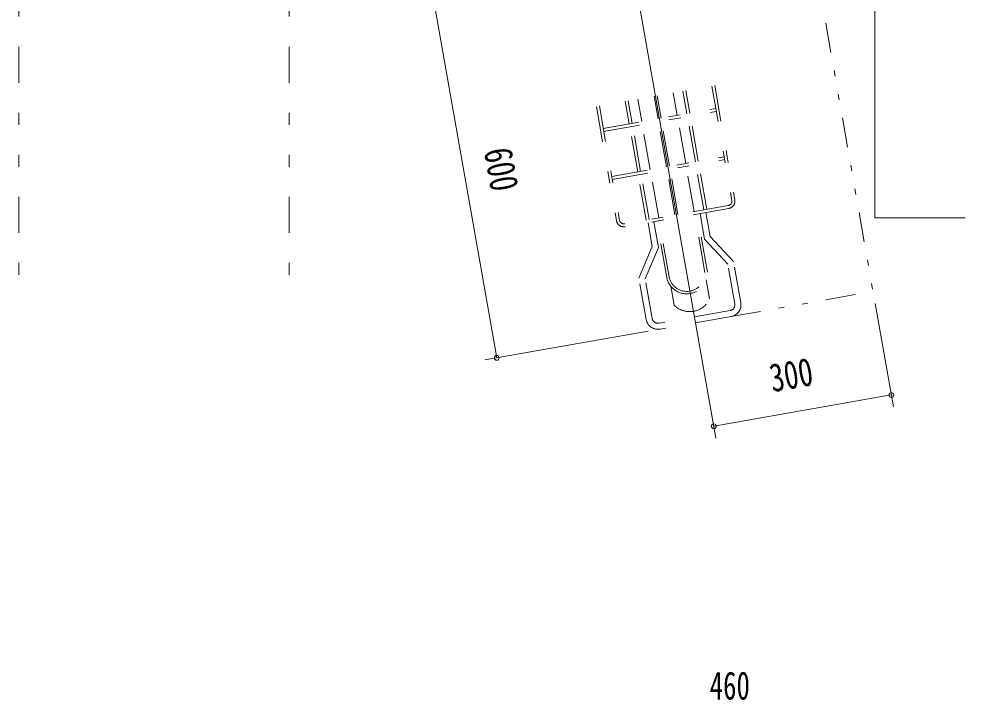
# Model space of a CAD drawing. Units: millimetres, scale not verified. Extents: x -5740 to 5740, y -4020 to 4020.
# Drawn here: x -1262 to 313, y -56 to 1078 of the extents above; entities that cross this region are included whole.
import ezdxf
from ezdxf.enums import TextEntityAlignment as Align

# ---------------------------------------------------------------- set-up
doc = ezdxf.new("R2010")
doc.units = ezdxf.units.MM
doc.header["$LTSCALE"] = 10
doc.linetypes.add('USER5', pattern=[16, 5, -3, 1, -3, 1, -3])
doc.linetypes.add('USER6', pattern=[25, 6, -5, 2, -5, 2, -5])
for name, color, linetype, lineweight in [('0-2_2-03BODL', 7, 'Continuous', 18), ('0-3_2-53DIM', 7, 'Continuous', 18), ('0-A_2-D', 4, 'USER6', 18), ('0-B_2-F', 3, 'Continuous', 18)]:
    doc.layers.add(name, color=color, linetype=linetype, lineweight=lineweight)
doc.styles.add('ＭＳ ゴシック', font='')
doc.styles.get('ＭＳ ゴシック').set_extended_font_data('MS Gothic')

msp = doc.modelspace()

# ---------------------------------------------------------------- linework, layer by layer
at = {"layer": '0-2_2-03BODL', "color": 2, "linetype": 'USER6'}
for p, q in [((-1261.67, 3281.49), (-1261.67, 616.69)), ((-811.67, 3281.49), (-811.67, 616.69))]:
    msp.add_line(p, q, dxfattribs=at)
at = {"layer": '0-2_2-03BODL'}
for p, q in [((163.33, 746.69), (163.33, 3181.49)), ((313.33, 746.69), (163.33, 746.69))]:
    msp.add_line(p, q, dxfattribs=at)
at = {"layer": '0-3_2-53DIM', "color": 2, "linetype": 'USER5'}
for p in [(-113.18, 2173.83), (-76.25, 582.27)]:
    msp.add_line(p, (160.11, 623.94), dxfattribs=at)
at = {"layer": '0-A_2-D'}
for p, q in [((-108.37, 965.97), (-74.83, 775.77)), ((-103.44, 966.83), (-69.9, 776.64)), ((-197.76, 911.49), (-204.38, 949.03)), ((-192.84, 912.36), (-199.46, 949.9)), ((-165.76, 917.13), (-172.38, 954.68)), ((-149.75, 919.95), (-156.37, 957.5)), ((-144.83, 920.82), (-151.45, 958.37)), ((-300.4, 932.1), (-266.87, 741.91)), ((-295.48, 932.97), (-261.94, 742.78)), ((-245.77, 903.02), (-252.39, 940.57)), ((-240.85, 903.89), (-247.47, 941.44)), ((-224.85, 906.71), (-231.47, 944.26)), ((-288.86, 895.43), (-101.74, 928.42)), ((-287.99, 890.5), (-100.88, 923.5)), ((-135.65, 839.94), (-148.89, 915.03)), ((-130.72, 840.81), (-143.96, 915.9)), ((-231.66, 823.01), (-244.9, 898.1)), ((-226.74, 823.88), (-239.98, 898.97)), ((-210.74, 826.7), (-223.98, 901.79)), ((-183.65, 831.47), (-196.9, 906.56)), ((-178.73, 832.34), (-191.97, 907.43)), ((-151.65, 837.12), (-164.89, 912.21)), ((-274.75, 815.41), (-87.64, 848.4)), ((-273.88, 810.49), (-86.77, 843.48)), ((-121.54, 759.92), (-134.78, 835.01)), ((-116.61, 760.79), (-129.85, 835.88)), ((-196.63, 746.68), (-209.87, 821.77)), ((-169.55, 751.46), (-182.79, 826.55)), ((-164.62, 752.33), (-177.86, 827.42)), ((-137.54, 757.1), (-150.78, 832.19)), ((-217.55, 742.99), (-230.8, 818.08)), ((-212.63, 743.86), (-225.87, 818.95)), ((-80.91, 767.09), (-253.25, 736.7)), ((-80.04, 762.16), (-252.39, 731.77)), ((-182.62, 644.22), (-199.7, 741.06)), ((-178.71, 645.05), (-195.76, 741.76)), ((-119.62, 655.47), (-136.67, 752.18)), ((-115.66, 656.03), (-132.73, 752.87)), ((-120.28, 711.03), (-127.81, 753.74)), ((-110.94, 715.69), (-117.96, 755.48)), ((-207.46, 698.67), (-214.47, 738.46)), ((-197.09, 697.49), (-204.62, 740.19)), ((-120.28, 711.03), (-81.46, 669.42)), ((-110.94, 715.69), (-72.13, 674.07)), ((-207.46, 698.67), (-229.7, 646.29)), ((-197.09, 697.49), (-219.33, 645.11)), ((-69.87, 603.7), (-81.46, 669.42)), ((-60.03, 605.44), (-72.13, 674.07)), ((-217.59, 577.65), (-229.7, 646.29)), ((-207.75, 579.39), (-219.33, 645.11)), ((-170.98, 601.22), (-176.56, 632.89)), ((-111.89, 611.64), (-117.47, 643.31)), ((-77.98, 592.12), (-196.16, 571.28)), ((-76.25, 582.27), (-194.43, 561.43))]:
    msp.add_line(p, q, dxfattribs=at)
for centre, radius, start, end in [((-82.22, 774.47), 7.5, 280, 10), ((-82.22, 774.47), 12.5, 280, 10), ((-254.56, 744.08), 12.5, 190, 280), ((-254.56, 744.08), 7.5, 190, 280), ((-149.9, 654.43), 34.28, 197.32401, 2.67599), ((-149.9, 654.43), 30.28, 197.54919, 2.45081), ((-145.06, 626.98), 36.54, 224.81581, 335.18419), ((-79.72, 601.96), 10, 280, 10), ((-79.72, 601.96), 20, 280, 10), ((-197.9, 581.13), 20, 190, 280), ((-197.9, 581.13), 10, 190, 280)]:
    msp.add_arc(centre, radius, start, end, dxfattribs=at)
at = {"layer": '0-B_2-F'}
for p, q in [((-101.5, 379.95), (-244.84, 1192.87)), ((-570.41, 1104.39), (-466.22, 513.5)), ((193.94, 432.04), (163.58, 604.25)), ((-485.91, 510.03), (-214.12, 557.96)), ((-104.97, 399.64), (190.47, 451.74))]:
    msp.add_line(p, q, dxfattribs=at)
for centre, start, end in [((-466.22, 513.51), 0, 180), ((-466.22, 513.51), 180, 0), ((190.47, 451.74), 0, 180), ((190.47, 451.74), 180, 0), ((-104.97, 399.64), 0, 180), ((-104.97, 399.64), 180, 0)]:
    msp.add_arc(centre, 4, start, end, dxfattribs=at)

# ---------------------------------------------------------------- texts
at = {"layer": '0-B_2-F', "color": 7, "style": 'ＭＳ ゴシック', "width": 0.75}
for s, rotation, p in [('600', 280, (-501.48, 856.33)), ('300', 10, (-5.08, 442.44))]:
    msp.add_text(s, height=46.89, rotation=rotation, dxfattribs=at).set_placement(p, align=Align.BOTTOM_LEFT)
at = {"layer": '0-B_2-F', "color": 7, "style": 'ＭＳ ゴシック', "width": 0.7}
msp.add_text('460', height=46.89, dxfattribs=at).set_placement((-111.84, -69.37), align=Align.BOTTOM_LEFT)

doc.saveas('drawing.dxf')
